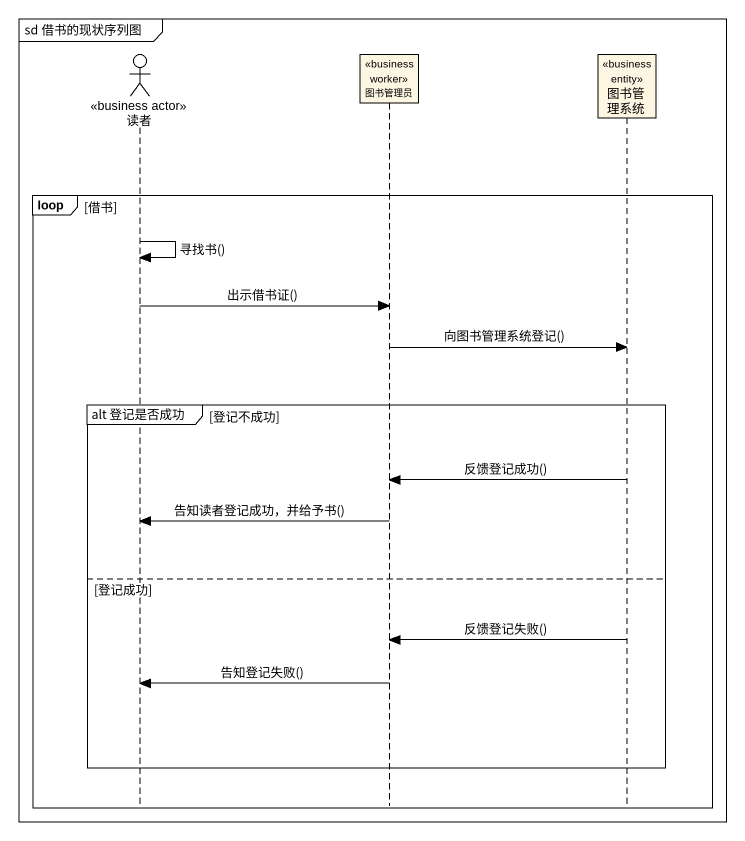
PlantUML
@startuml
mainframe sd 借书的现状序列图
hide footbox
actor 读者 <<business actor>>
participant 图书管理员 <<business worker>>
participant 图书管理系统 <<business entity>>

loop 借书
  读者 -> 读者 : 寻找书()
  读者 -> 图书管理员 : 出示借书证()
  图书管理员 -> 图书管理系统 : 向图书管理系统登记()
  group alt 登记是否成功 [登记不成功]
    图书管理系统 -> 图书管理员 : 反馈登记成功()
    图书管理员 -> 读者 : 告知读者登记成功，并给予书()
  else 登记成功
    图书管理系统 -> 图书管理员 : 反馈登记失败()
    图书管理员 -> 读者 : 告知登记失败()
  end
end
@enduml
